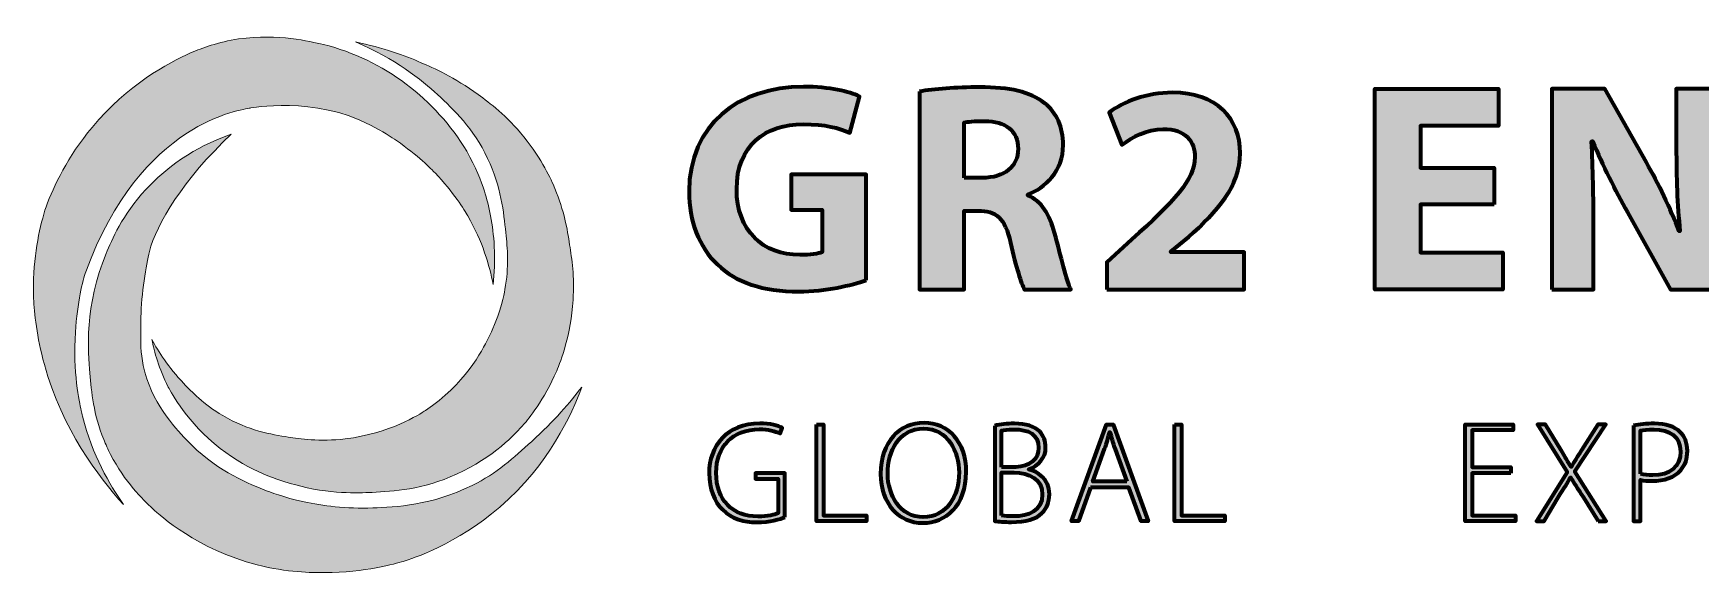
# Model space of a CAD drawing. Header units: inches. Extents: x 78 to 1922, y -1148 to -850.
# Drawn here: x 78 to 1000, y -1148 to -850 of the extents above; entities that cross this region are included whole.
import ezdxf

# ---------------------------------------------------------------- set-up
doc = ezdxf.new("R2010")
doc.units = ezdxf.units.IN
doc.header["$MEASUREMENT"] = 0
doc.layers.add('Layer 1', color=7, linetype='Continuous')

# ---------------------------------------------------------------- blocks, each defined once
blk = doc.blocks.new('block 4')
at = {"layer": 'Layer 1', "true_color": 0x002171}
h = blk.add_hatch(color=166, dxfattribs=at)
h.dxf.hatch_style = 2
edge = h.paths.add_edge_path()
edge.add_spline(control_points=[(538.66, -986.44), (530.89, -989.12), (516.25, -992.67), (501.62, -992.67), (481.35, -992.67), (466.73, -987.6), (456.52, -977.79), (446.34, -968.14), (440.77, -953.7), (440.83, -937.4), (440.96, -900.49), (467.85, -879.5), (504.18, -879.5), (518.51, -879.5), (529.54, -882.22), (535.03, -884.83), (535.03, -884.83), (529.78, -904.93), (529.78, -904.93), (523.63, -902.28), (516.17, -900.22), (503.97, -900.22), (483.05, -900.22), (467.15, -911.98), (467.15, -936.11), (467.15, -959.02), (481.61, -972.44), (502.15, -972.44), (507.83, -972.44), (512.42, -971.78), (514.42, -970.88), (514.42, -970.88), (514.42, -947.56), (514.42, -947.56), (514.42, -947.56), (497.27, -947.56), (497.27, -947.56), (497.27, -947.56), (497.27, -927.99), (497.27, -927.99), (497.27, -927.99), (538.66, -927.99), (538.66, -927.99), (538.66, -927.99), (538.66, -986.44), (538.66, -986.44)], knot_values=[0, 0, 0, 0, 1, 1, 1, 2, 2, 2, 3, 3, 3, 4, 4, 4, 5, 5, 5, 6, 6, 6, 7, 7, 7, 8, 8, 8, 9, 9, 9, 10, 10, 10, 11, 11, 11, 12, 12, 12, 13, 13, 13, 14, 14, 14, 15, 15, 15, 15], degree=3, periodic=1)
h = blk.add_hatch(color=166, dxfattribs=at)
h.dxf.hatch_style = 2
edge = h.paths.add_edge_path()
edge.add_spline(control_points=[(568.12, -882.14), (576.17, -880.77), (588.11, -879.75), (601.46, -879.75), (617.91, -879.75), (629.44, -882.26), (637.36, -888.54), (643.98, -893.8), (647.63, -901.59), (647.63, -911.8), (647.63, -925.85), (637.58, -935.64), (628.04, -939.06), (628.04, -939.06), (628.04, -939.59), (628.04, -939.59), (635.74, -942.7), (640.07, -950.05), (642.87, -960.25), (646.29, -972.8), (649.64, -987.26), (651.82, -991.56), (651.82, -991.56), (626.14, -991.56), (626.14, -991.56), (624.43, -988.35), (621.66, -979.43), (618.51, -965.7), (615.42, -951.83), (610.76, -948.13), (600.43, -948), (600.43, -948), (592.97, -948), (592.97, -948), (592.97, -948), (592.97, -991.56), (592.97, -991.56), (592.97, -991.56), (568.12, -991.56), (568.12, -991.56), (568.12, -991.56), (568.12, -882.14), (568.12, -882.14)], knot_values=[0, 0, 0, 0, 1, 1, 1, 2, 2, 2, 3, 3, 3, 4, 4, 4, 5, 5, 5, 6, 6, 6, 7, 7, 7, 8, 8, 8, 9, 9, 9, 10, 10, 10, 11, 11, 11, 12, 12, 12, 13, 13, 13, 14, 14, 14, 14], degree=3, periodic=1)
edge = h.paths.add_edge_path()
edge.add_spline(control_points=[(592.97, -929.85), (592.97, -929.85), (602.8, -929.85), (602.8, -929.85), (615.24, -929.85), (622.69, -923.5), (622.69, -913.86), (622.69, -903.7), (615.73, -898.51), (604.27, -898.44), (598.26, -898.44), (594.74, -898.84), (592.97, -899.29), (592.97, -899.29), (592.97, -929.85), (592.97, -929.85)], knot_values=[0, 0, 0, 0, 1, 1, 1, 2, 2, 2, 3, 3, 3, 4, 4, 4, 5, 5, 5, 5], degree=3, periodic=1)
h = blk.add_hatch(color=166, dxfattribs=at)
h.dxf.hatch_style = 2
edge = h.paths.add_edge_path()
edge.add_spline(control_points=[(671.68, -991.56), (671.68, -991.56), (671.68, -976.41), (671.68, -976.41), (671.68, -976.41), (685.45, -963.97), (685.45, -963.97), (708.86, -942.95), (720.26, -930.99), (720.46, -918.48), (720.46, -909.8), (715.34, -902.88), (702.94, -902.88), (693.73, -902.88), (685.68, -907.49), (680.04, -911.67), (680.04, -911.67), (673.02, -893.79), (673.02, -893.79), (681, -887.73), (693.6, -882.75), (707.98, -882.75), (732.28, -882.75), (745.48, -896.92), (745.48, -916.28), (745.48, -934.24), (732.62, -948.65), (717.03, -962.39), (717.03, -962.39), (707.12, -970.61), (707.12, -970.61), (707.12, -970.61), (707.12, -970.94), (707.12, -970.94), (707.12, -970.94), (747.6, -970.94), (747.6, -970.94), (747.6, -970.94), (747.6, -991.56), (747.6, -991.56), (747.6, -991.56), (671.68, -991.56), (671.68, -991.56)], knot_values=[0, 0, 0, 0, 1, 1, 1, 2, 2, 2, 3, 3, 3, 4, 4, 4, 5, 5, 5, 6, 6, 6, 7, 7, 7, 8, 8, 8, 9, 9, 9, 10, 10, 10, 11, 11, 11, 12, 12, 12, 13, 13, 13, 14, 14, 14, 14], degree=3, periodic=1)
h = blk.add_hatch(color=166, dxfattribs=at)
h.dxf.hatch_style = 2
h.paths.add_polyline_path([(885.89, -944.63), (845.06, -944.63), (845.06, -971.01), (890.7, -971.01), (890.7, -991.56), (819.98, -991.56), (819.98, -880.61), (888.33, -880.61), (888.33, -901.16), (845.06, -901.16), (845.06, -924.27), (885.89, -924.27)])
h = blk.add_hatch(color=166, dxfattribs=at)
h.dxf.hatch_style = 2
edge = h.paths.add_edge_path()
edge.add_spline(control_points=[(917.74, -991.56), (917.74, -991.56), (917.74, -880.61), (917.74, -880.61), (917.74, -880.61), (946.96, -880.61), (946.96, -880.61), (946.96, -880.61), (970, -921.31), (970, -921.31), (976.64, -932.94), (983.13, -946.83), (988.13, -959.36), (988.13, -959.36), (988.55, -959.31), (988.55, -959.31), (987.01, -944.64), (986.53, -929.73), (986.53, -912.96), (986.53, -912.96), (986.53, -880.61), (986.53, -880.61), (986.53, -880.61), (1009.56, -880.61), (1009.56, -880.61), (1009.56, -880.61), (1009.56, -991.56), (1009.56, -991.56), (1009.56, -991.56), (983.28, -991.56), (983.28, -991.56), (983.28, -991.56), (959.5, -948.83), (959.5, -948.83), (952.88, -936.86), (945.6, -922.65), (940.23, -909.64), (940.23, -909.64), (939.67, -909.69), (939.67, -909.69), (940.45, -924.39), (940.77, -940.09), (940.77, -958.21), (940.77, -958.21), (940.77, -991.56), (940.77, -991.56), (940.77, -991.56), (917.74, -991.56), (917.74, -991.56)], knot_values=[0, 0, 0, 0, 1, 1, 1, 2, 2, 2, 3, 3, 3, 4, 4, 4, 5, 5, 5, 6, 6, 6, 7, 7, 7, 8, 8, 8, 9, 9, 9, 10, 10, 10, 11, 11, 11, 12, 12, 12, 13, 13, 13, 14, 14, 14, 15, 15, 15, 16, 16, 16, 16], degree=3, periodic=1)
at = {"layer": 'Layer 1', "color": 166, "lineweight": 80, "true_color": 0x002171}
blk.add_lwpolyline([(885.89, -944.63), (845.06, -944.63), (845.06, -971.01), (890.7, -971.01), (890.7, -991.56), (819.98, -991.56), (819.98, -880.61), (888.33, -880.61), (888.33, -901.16), (845.06, -901.16), (845.06, -924.27), (885.89, -924.27), (885.89, -944.63)], dxfattribs=at)
for points, knots in [([(538.66, -986.44), (530.89, -989.12), (516.25, -992.67), (501.62, -992.67), (481.35, -992.67), (466.73, -987.6), (456.52, -977.79), (446.34, -968.14), (440.77, -953.7), (440.83, -937.4), (440.96, -900.49), (467.85, -879.5), (504.18, -879.5), (518.51, -879.5), (529.54, -882.22), (535.03, -884.83), (535.03, -884.83), (529.78, -904.93), (529.78, -904.93), (523.63, -902.28), (516.17, -900.22), (503.97, -900.22), (483.05, -900.22), (467.15, -911.98), (467.15, -936.11), (467.15, -959.02), (481.61, -972.44), (502.15, -972.44), (507.83, -972.44), (512.42, -971.78), (514.42, -970.88), (514.42, -970.88), (514.42, -947.56), (514.42, -947.56), (514.42, -947.56), (497.27, -947.56), (497.27, -947.56), (497.27, -947.56), (497.27, -927.99), (497.27, -927.99), (497.27, -927.99), (538.66, -927.99), (538.66, -927.99), (538.66, -927.99), (538.66, -986.44), (538.66, -986.44)], [0, 0, 0, 0, 1, 1, 1, 2, 2, 2, 3, 3, 3, 4, 4, 4, 5, 5, 5, 6, 6, 6, 7, 7, 7, 8, 8, 8, 9, 9, 9, 10, 10, 10, 11, 11, 11, 12, 12, 12, 13, 13, 13, 14, 14, 14, 15, 15, 15, 15]), ([(568.12, -882.14), (576.17, -880.77), (588.11, -879.75), (601.46, -879.75), (617.91, -879.75), (629.44, -882.26), (637.36, -888.54), (643.98, -893.8), (647.63, -901.59), (647.63, -911.8), (647.63, -925.85), (637.58, -935.64), (628.04, -939.06), (628.04, -939.06), (628.04, -939.59), (628.04, -939.59), (635.74, -942.7), (640.07, -950.05), (642.87, -960.25), (646.29, -972.8), (649.64, -987.26), (651.82, -991.56), (651.82, -991.56), (626.14, -991.56), (626.14, -991.56), (624.43, -988.35), (621.66, -979.43), (618.51, -965.7), (615.42, -951.83), (610.76, -948.13), (600.43, -948), (600.43, -948), (592.97, -948), (592.97, -948), (592.97, -948), (592.97, -991.56), (592.97, -991.56), (592.97, -991.56), (568.12, -991.56), (568.12, -991.56), (568.12, -991.56), (568.12, -882.14), (568.12, -882.14)], [0, 0, 0, 0, 1, 1, 1, 2, 2, 2, 3, 3, 3, 4, 4, 4, 5, 5, 5, 6, 6, 6, 7, 7, 7, 8, 8, 8, 9, 9, 9, 10, 10, 10, 11, 11, 11, 12, 12, 12, 13, 13, 13, 14, 14, 14, 14]), ([(671.68, -991.56), (671.68, -991.56), (671.68, -976.41), (671.68, -976.41), (671.68, -976.41), (685.45, -963.97), (685.45, -963.97), (708.86, -942.95), (720.26, -930.99), (720.46, -918.48), (720.46, -909.8), (715.34, -902.88), (702.94, -902.88), (693.73, -902.88), (685.68, -907.49), (680.04, -911.67), (680.04, -911.67), (673.02, -893.79), (673.02, -893.79), (681, -887.73), (693.6, -882.75), (707.98, -882.75), (732.28, -882.75), (745.48, -896.92), (745.48, -916.28), (745.48, -934.24), (732.62, -948.65), (717.03, -962.39), (717.03, -962.39), (707.12, -970.61), (707.12, -970.61), (707.12, -970.61), (707.12, -970.94), (707.12, -970.94), (707.12, -970.94), (747.6, -970.94), (747.6, -970.94), (747.6, -970.94), (747.6, -991.56), (747.6, -991.56), (747.6, -991.56), (671.68, -991.56), (671.68, -991.56)], [0, 0, 0, 0, 1, 1, 1, 2, 2, 2, 3, 3, 3, 4, 4, 4, 5, 5, 5, 6, 6, 6, 7, 7, 7, 8, 8, 8, 9, 9, 9, 10, 10, 10, 11, 11, 11, 12, 12, 12, 13, 13, 13, 14, 14, 14, 14]), ([(917.74, -991.56), (917.74, -991.56), (917.74, -880.61), (917.74, -880.61), (917.74, -880.61), (946.96, -880.61), (946.96, -880.61), (946.96, -880.61), (970, -921.31), (970, -921.31), (976.64, -932.94), (983.13, -946.83), (988.13, -959.36), (988.13, -959.36), (988.55, -959.31), (988.55, -959.31), (987.01, -944.64), (986.53, -929.73), (986.53, -912.96), (986.53, -912.96), (986.53, -880.61), (986.53, -880.61), (986.53, -880.61), (1009.56, -880.61), (1009.56, -880.61), (1009.56, -880.61), (1009.56, -991.56), (1009.56, -991.56), (1009.56, -991.56), (983.28, -991.56), (983.28, -991.56), (983.28, -991.56), (959.5, -948.83), (959.5, -948.83), (952.88, -936.86), (945.6, -922.65), (940.23, -909.64), (940.23, -909.64), (939.67, -909.69), (939.67, -909.69), (940.45, -924.39), (940.77, -940.09), (940.77, -958.21), (940.77, -958.21), (940.77, -991.56), (940.77, -991.56), (940.77, -991.56), (917.74, -991.56), (917.74, -991.56)], [0, 0, 0, 0, 1, 1, 1, 2, 2, 2, 3, 3, 3, 4, 4, 4, 5, 5, 5, 6, 6, 6, 7, 7, 7, 8, 8, 8, 9, 9, 9, 10, 10, 10, 11, 11, 11, 12, 12, 12, 13, 13, 13, 14, 14, 14, 15, 15, 15, 16, 16, 16, 16]), ([(592.97, -929.85), (592.97, -929.85), (602.8, -929.85), (602.8, -929.85), (615.24, -929.85), (622.69, -923.5), (622.69, -913.86), (622.69, -903.7), (615.73, -898.51), (604.27, -898.44), (598.26, -898.44), (594.74, -898.84), (592.97, -899.29), (592.97, -899.29), (592.97, -929.85), (592.97, -929.85)], [0, 0, 0, 0, 1, 1, 1, 2, 2, 2, 3, 3, 3, 4, 4, 4, 5, 5, 5, 5])]:
    blk.add_open_spline(points, degree=3, knots=knots, dxfattribs=at)
blk = doc.blocks.new('block 5')
at = {"layer": 'Layer 1', "true_color": 0x002171}
h = blk.add_hatch(color=166, dxfattribs=at)
h.dxf.hatch_style = 2
edge = h.paths.add_edge_path()
edge.add_spline(control_points=[(493.83, -1117.26), (491.13, -1118.35), (485.55, -1120.16), (478.23, -1120.16), (471.14, -1120.16), (464.67, -1118.35), (459.28, -1113.15), (454.85, -1108.84), (451.91, -1101.65), (451.91, -1093.02), (451.91, -1078.18), (461.67, -1065.53), (479.86, -1065.53), (485.61, -1065.53), (490.25, -1066.92), (492.34, -1067.91), (492.34, -1067.91), (491.11, -1071.05), (491.11, -1071.05), (488.33, -1069.74), (484.77, -1068.75), (479.67, -1068.75), (464.88, -1068.75), (455.84, -1078.32), (455.84, -1092.82), (455.84, -1107.94), (464.71, -1116.94), (478.85, -1116.94), (484.47, -1116.94), (488.07, -1116.11), (490.06, -1115.07), (490.06, -1115.07), (490.06, -1096.22), (490.06, -1096.22), (490.06, -1096.22), (477.64, -1096.22), (477.64, -1096.22), (477.64, -1096.22), (477.64, -1093.1), (477.64, -1093.1), (477.64, -1093.1), (493.83, -1093.1), (493.83, -1093.1), (493.83, -1093.1), (493.83, -1117.26), (493.83, -1117.26)], knot_values=[0, 0, 0, 0, 1, 1, 1, 2, 2, 2, 3, 3, 3, 4, 4, 4, 5, 5, 5, 6, 6, 6, 7, 7, 7, 8, 8, 8, 9, 9, 9, 10, 10, 10, 11, 11, 11, 12, 12, 12, 13, 13, 13, 14, 14, 14, 15, 15, 15, 15], degree=3, periodic=1)
h = blk.add_hatch(color=166, dxfattribs=at)
h.dxf.hatch_style = 2
h.paths.add_polyline_path([(511.33, -1066.06), (515.11, -1066.06), (515.11, -1116.45), (538.99, -1116.45), (538.99, -1119.62), (511.33, -1119.62)])
h = blk.add_hatch(color=166, dxfattribs=at)
h.dxf.hatch_style = 2
edge = h.paths.add_edge_path()
edge.add_spline(control_points=[(594.04, -1092.31), (594.04, -1111.18), (582.47, -1120.5), (570.06, -1120.5), (556.89, -1120.5), (546.69, -1110.13), (546.69, -1093.38), (546.69, -1075.82), (557.32, -1065.19), (570.71, -1065.19), (584.22, -1065.19), (594.04, -1075.72), (594.04, -1092.31)], knot_values=[0, 0, 0, 0, 1, 1, 1, 2, 2, 2, 3, 3, 3, 4, 4, 4, 4], degree=3, periodic=1)
edge = h.paths.add_edge_path()
edge.add_spline(control_points=[(550.63, -1093.26), (550.63, -1105.32), (557.64, -1117.34), (570.3, -1117.34), (583.01, -1117.34), (590.1, -1105.8), (590.1, -1092.55), (590.1, -1081.26), (583.92, -1068.35), (570.45, -1068.35), (556.92, -1068.35), (550.63, -1080.74), (550.63, -1093.26)], knot_values=[0, 0, 0, 0, 1, 1, 1, 2, 2, 2, 3, 3, 3, 4, 4, 4, 4], degree=3, periodic=1)
h = blk.add_hatch(color=166, dxfattribs=at)
h.dxf.hatch_style = 2
edge = h.paths.add_edge_path()
edge.add_spline(control_points=[(609.85, -1066.8), (612.83, -1066.1), (616.62, -1065.65), (620.63, -1065.65), (627.31, -1065.65), (631.68, -1067.1), (634.64, -1070.08), (636.81, -1072.24), (637.94, -1075.14), (637.94, -1078.9), (637.94, -1084.36), (634.06, -1088.99), (628.72, -1090.84), (628.72, -1090.84), (628.72, -1091.06), (628.72, -1091.06), (633.19, -1092.05), (640.02, -1095.96), (640.02, -1104.69), (640.02, -1109.06), (638.48, -1112.41), (636.05, -1114.92), (632.52, -1118.57), (626.75, -1120.04), (619.14, -1120.04), (615.07, -1120.04), (611.93, -1119.74), (609.85, -1119.56), (609.85, -1119.56), (609.85, -1066.8), (609.85, -1066.8)], knot_values=[0, 0, 0, 0, 1, 1, 1, 2, 2, 2, 3, 3, 3, 4, 4, 4, 5, 5, 5, 6, 6, 6, 7, 7, 7, 8, 8, 8, 9, 9, 9, 10, 10, 10, 10], degree=3, periodic=1)
edge = h.paths.add_edge_path()
edge.add_spline(control_points=[(613.62, -1089.63), (613.62, -1089.63), (621.45, -1089.63), (621.45, -1089.63), (629.2, -1089.63), (634.06, -1085.04), (634.06, -1079.1), (634.06, -1071.57), (628.36, -1068.82), (620.42, -1068.82), (616.86, -1068.82), (614.83, -1069.1), (613.62, -1069.4), (613.62, -1069.4), (613.62, -1089.63), (613.62, -1089.63)], knot_values=[0, 0, 0, 0, 1, 1, 1, 2, 2, 2, 3, 3, 3, 4, 4, 4, 5, 5, 5, 5], degree=3, periodic=1)
edge = h.paths.add_edge_path()
edge.add_spline(control_points=[(613.62, -1116.43), (615.19, -1116.76), (617.4, -1116.86), (620.18, -1116.86), (628.4, -1116.86), (636.09, -1113.92), (636.09, -1104.8), (636.09, -1096.34), (628.86, -1092.73), (620.38, -1092.7), (620.38, -1092.7), (613.62, -1092.7), (613.62, -1092.7), (613.62, -1092.7), (613.62, -1116.43), (613.62, -1116.43)], knot_values=[0, 0, 0, 0, 1, 1, 1, 2, 2, 2, 3, 3, 3, 4, 4, 4, 5, 5, 5, 5], degree=3, periodic=1)
h = blk.add_hatch(color=166, dxfattribs=at)
h.dxf.hatch_style = 2
h.paths.add_polyline_path([(662.77, -1100.89), (656.15, -1119.62), (652.28, -1119.62), (671.65, -1066.06), (675.33, -1066.06), (694.62, -1119.62), (690.7, -1119.62), (683.97, -1100.89)])
edge = h.paths.add_edge_path()
edge.add_spline(control_points=[(682.82, -1097.71), (682.82, -1097.71), (676.3, -1079.81), (676.3, -1079.81), (674.99, -1076.1), (674.27, -1073.41), (673.5, -1070.37), (673.5, -1070.37), (673.3, -1070.37), (673.3, -1070.37), (672.54, -1073.49), (671.69, -1076.27), (670.52, -1079.65), (670.52, -1079.65), (663.96, -1097.71), (663.96, -1097.71), (663.96, -1097.71), (682.82, -1097.71), (682.82, -1097.71)], knot_values=[0, 0, 0, 0, 1, 1, 1, 2, 2, 2, 3, 3, 3, 4, 4, 4, 5, 5, 5, 6, 6, 6, 6], degree=3, periodic=1)
h = blk.add_hatch(color=166, dxfattribs=at)
h.dxf.hatch_style = 2
h.paths.add_polyline_path([(709.23, -1066.06), (713.01, -1066.06), (713.01, -1116.45), (736.89, -1116.45), (736.89, -1119.62), (709.23, -1119.62)])
h = blk.add_hatch(color=166, dxfattribs=at)
h.dxf.hatch_style = 2
h.paths.add_polyline_path([(895.08, -1093), (873.67, -1093), (873.67, -1116.43), (897.63, -1116.43), (897.63, -1119.62), (869.89, -1119.62), (869.89, -1066.06), (896.35, -1066.06), (896.35, -1069.26), (873.67, -1069.26), (873.67, -1089.8), (895.08, -1089.8)])
h = blk.add_hatch(color=166, dxfattribs=at)
h.dxf.hatch_style = 2
edge = h.paths.add_edge_path()
edge.add_spline(control_points=[(943.34, -1119.62), (943.34, -1119.62), (935.21, -1106.47), (935.21, -1106.47), (931.89, -1101.47), (929.97, -1098.41), (928.18, -1095.33), (928.18, -1095.33), (928, -1095.33), (928, -1095.33), (926.27, -1098.45), (924.56, -1101.35), (921.25, -1106.55), (921.25, -1106.55), (913.56, -1119.62), (913.56, -1119.62), (913.56, -1119.62), (909.17, -1119.62), (909.17, -1119.62), (909.17, -1119.62), (926.13, -1092.49), (926.13, -1092.49), (926.13, -1092.49), (909.84, -1066.06), (909.84, -1066.06), (909.84, -1066.06), (914.19, -1066.06), (914.19, -1066.06), (914.19, -1066.06), (922.82, -1080.39), (922.82, -1080.39), (925.04, -1083.94), (926.73, -1086.69), (928.36, -1089.55), (928.36, -1089.55), (928.52, -1089.55), (928.52, -1089.55), (930.19, -1086.51), (931.84, -1083.98), (934.16, -1080.39), (934.16, -1080.39), (943.14, -1066.06), (943.14, -1066.06), (943.14, -1066.06), (947.57, -1066.06), (947.57, -1066.06), (947.57, -1066.06), (930.46, -1092.15), (930.46, -1092.15), (930.46, -1092.15), (947.71, -1119.62), (947.71, -1119.62), (947.71, -1119.62), (943.34, -1119.62), (943.34, -1119.62)], knot_values=[0, 0, 0, 0, 1, 1, 1, 2, 2, 2, 3, 3, 3, 4, 4, 4, 5, 5, 5, 6, 6, 6, 7, 7, 7, 8, 8, 8, 9, 9, 9, 10, 10, 10, 11, 11, 11, 12, 12, 12, 13, 13, 13, 14, 14, 14, 15, 15, 15, 16, 16, 16, 17, 17, 17, 18, 18, 18, 18], degree=3, periodic=1)
h = blk.add_hatch(color=166, dxfattribs=at)
h.dxf.hatch_style = 2
edge = h.paths.add_edge_path()
edge.add_spline(control_points=[(962.94, -1066.68), (966.04, -1066.1), (969.88, -1065.65), (974.39, -1065.65), (980.78, -1065.65), (985.59, -1067.3), (988.55, -1070.18), (991.14, -1072.68), (992.66, -1076.2), (992.66, -1080.67), (992.66, -1085.27), (991.37, -1088.71), (988.95, -1091.37), (985.53, -1095.31), (979.77, -1097.35), (973.22, -1097.35), (970.81, -1097.35), (968.63, -1097.29), (966.72, -1096.72), (966.72, -1096.72), (966.72, -1119.62), (966.72, -1119.62), (966.72, -1119.62), (962.94, -1119.62), (962.94, -1119.62), (962.94, -1119.62), (962.94, -1066.68), (962.94, -1066.68)], knot_values=[0, 0, 0, 0, 1, 1, 1, 2, 2, 2, 3, 3, 3, 4, 4, 4, 5, 5, 5, 6, 6, 6, 7, 7, 7, 8, 8, 8, 9, 9, 9, 9], degree=3, periodic=1)
edge = h.paths.add_edge_path()
edge.add_spline(control_points=[(966.72, -1093.4), (968.59, -1093.98), (970.93, -1094.18), (973.51, -1094.18), (983.11, -1094.18), (988.85, -1089.53), (988.85, -1081.04), (988.85, -1072.62), (982.75, -1068.82), (974.25, -1068.82), (970.79, -1068.82), (968.15, -1069.16), (966.72, -1069.46), (966.72, -1069.46), (966.72, -1093.4), (966.72, -1093.4)], knot_values=[0, 0, 0, 0, 1, 1, 1, 2, 2, 2, 3, 3, 3, 4, 4, 4, 5, 5, 5, 5], degree=3, periodic=1)
at = {"layer": 'Layer 1', "color": 166, "lineweight": 80, "true_color": 0x002171}
for points in [[(511.33, -1066.06), (515.11, -1066.06), (515.11, -1116.45), (538.99, -1116.45), (538.99, -1119.62), (511.33, -1119.62), (511.33, -1066.06)], [(662.77, -1100.89), (656.15, -1119.62), (652.28, -1119.62), (671.65, -1066.06), (675.33, -1066.06), (694.62, -1119.62), (690.7, -1119.62), (683.97, -1100.89), (662.77, -1100.89)], [(709.23, -1066.06), (713.01, -1066.06), (713.01, -1116.45), (736.89, -1116.45), (736.89, -1119.62), (709.23, -1119.62), (709.23, -1066.06)], [(895.08, -1093), (873.67, -1093), (873.67, -1116.43), (897.63, -1116.43), (897.63, -1119.62), (869.89, -1119.62), (869.89, -1066.06), (896.35, -1066.06), (896.35, -1069.26), (873.67, -1069.26), (873.67, -1089.8), (895.08, -1089.8), (895.08, -1093)]]:
    blk.add_lwpolyline(points, dxfattribs=at)
for points, knots in [([(493.83, -1117.26), (491.13, -1118.35), (485.55, -1120.16), (478.23, -1120.16), (471.14, -1120.16), (464.67, -1118.35), (459.28, -1113.15), (454.85, -1108.84), (451.91, -1101.65), (451.91, -1093.02), (451.91, -1078.18), (461.67, -1065.53), (479.86, -1065.53), (485.61, -1065.53), (490.25, -1066.92), (492.34, -1067.91), (492.34, -1067.91), (491.11, -1071.05), (491.11, -1071.05), (488.33, -1069.74), (484.77, -1068.75), (479.67, -1068.75), (464.88, -1068.75), (455.84, -1078.32), (455.84, -1092.82), (455.84, -1107.94), (464.71, -1116.94), (478.85, -1116.94), (484.47, -1116.94), (488.07, -1116.11), (490.06, -1115.07), (490.06, -1115.07), (490.06, -1096.22), (490.06, -1096.22), (490.06, -1096.22), (477.64, -1096.22), (477.64, -1096.22), (477.64, -1096.22), (477.64, -1093.1), (477.64, -1093.1), (477.64, -1093.1), (493.83, -1093.1), (493.83, -1093.1), (493.83, -1093.1), (493.83, -1117.26), (493.83, -1117.26)], [0, 0, 0, 0, 1, 1, 1, 2, 2, 2, 3, 3, 3, 4, 4, 4, 5, 5, 5, 6, 6, 6, 7, 7, 7, 8, 8, 8, 9, 9, 9, 10, 10, 10, 11, 11, 11, 12, 12, 12, 13, 13, 13, 14, 14, 14, 15, 15, 15, 15]), ([(594.04, -1092.31), (594.04, -1111.18), (582.47, -1120.5), (570.06, -1120.5), (556.89, -1120.5), (546.69, -1110.13), (546.69, -1093.38), (546.69, -1075.82), (557.32, -1065.19), (570.71, -1065.19), (584.22, -1065.19), (594.04, -1075.72), (594.04, -1092.31)], [0, 0, 0, 0, 1, 1, 1, 2, 2, 2, 3, 3, 3, 4, 4, 4, 4]), ([(550.63, -1093.26), (550.63, -1105.32), (557.64, -1117.34), (570.3, -1117.34), (583.01, -1117.34), (590.1, -1105.8), (590.1, -1092.55), (590.1, -1081.26), (583.92, -1068.35), (570.45, -1068.35), (556.92, -1068.35), (550.63, -1080.74), (550.63, -1093.26)], [0, 0, 0, 0, 1, 1, 1, 2, 2, 2, 3, 3, 3, 4, 4, 4, 4]), ([(609.85, -1066.8), (612.83, -1066.1), (616.62, -1065.65), (620.63, -1065.65), (627.31, -1065.65), (631.68, -1067.1), (634.64, -1070.08), (636.81, -1072.24), (637.94, -1075.14), (637.94, -1078.9), (637.94, -1084.36), (634.06, -1088.99), (628.72, -1090.84), (628.72, -1090.84), (628.72, -1091.06), (628.72, -1091.06), (633.19, -1092.05), (640.02, -1095.96), (640.02, -1104.69), (640.02, -1109.06), (638.48, -1112.41), (636.05, -1114.92), (632.52, -1118.57), (626.75, -1120.04), (619.14, -1120.04), (615.07, -1120.04), (611.93, -1119.74), (609.85, -1119.56), (609.85, -1119.56), (609.85, -1066.8), (609.85, -1066.8)], [0, 0, 0, 0, 1, 1, 1, 2, 2, 2, 3, 3, 3, 4, 4, 4, 5, 5, 5, 6, 6, 6, 7, 7, 7, 8, 8, 8, 9, 9, 9, 10, 10, 10, 10]), ([(613.62, -1089.63), (613.62, -1089.63), (621.45, -1089.63), (621.45, -1089.63), (629.2, -1089.63), (634.06, -1085.04), (634.06, -1079.1), (634.06, -1071.57), (628.36, -1068.82), (620.42, -1068.82), (616.86, -1068.82), (614.83, -1069.1), (613.62, -1069.4), (613.62, -1069.4), (613.62, -1089.63), (613.62, -1089.63)], [0, 0, 0, 0, 1, 1, 1, 2, 2, 2, 3, 3, 3, 4, 4, 4, 5, 5, 5, 5]), ([(943.34, -1119.62), (943.34, -1119.62), (935.21, -1106.47), (935.21, -1106.47), (931.89, -1101.47), (929.97, -1098.41), (928.18, -1095.33), (928.18, -1095.33), (928, -1095.33), (928, -1095.33), (926.27, -1098.45), (924.56, -1101.35), (921.25, -1106.55), (921.25, -1106.55), (913.56, -1119.62), (913.56, -1119.62), (913.56, -1119.62), (909.17, -1119.62), (909.17, -1119.62), (909.17, -1119.62), (926.13, -1092.49), (926.13, -1092.49), (926.13, -1092.49), (909.84, -1066.06), (909.84, -1066.06), (909.84, -1066.06), (914.19, -1066.06), (914.19, -1066.06), (914.19, -1066.06), (922.82, -1080.39), (922.82, -1080.39), (925.04, -1083.94), (926.73, -1086.69), (928.36, -1089.55), (928.36, -1089.55), (928.52, -1089.55), (928.52, -1089.55), (930.19, -1086.51), (931.84, -1083.98), (934.16, -1080.39), (934.16, -1080.39), (943.14, -1066.06), (943.14, -1066.06), (943.14, -1066.06), (947.57, -1066.06), (947.57, -1066.06), (947.57, -1066.06), (930.46, -1092.15), (930.46, -1092.15), (930.46, -1092.15), (947.71, -1119.62), (947.71, -1119.62), (947.71, -1119.62), (943.34, -1119.62), (943.34, -1119.62)], [0, 0, 0, 0, 1, 1, 1, 2, 2, 2, 3, 3, 3, 4, 4, 4, 5, 5, 5, 6, 6, 6, 7, 7, 7, 8, 8, 8, 9, 9, 9, 10, 10, 10, 11, 11, 11, 12, 12, 12, 13, 13, 13, 14, 14, 14, 15, 15, 15, 16, 16, 16, 17, 17, 17, 18, 18, 18, 18]), ([(962.94, -1066.68), (966.04, -1066.1), (969.88, -1065.65), (974.39, -1065.65), (980.78, -1065.65), (985.59, -1067.3), (988.55, -1070.18), (991.14, -1072.68), (992.66, -1076.2), (992.66, -1080.67), (992.66, -1085.27), (991.37, -1088.71), (988.95, -1091.37), (985.53, -1095.31), (979.77, -1097.35), (973.22, -1097.35), (970.81, -1097.35), (968.63, -1097.29), (966.72, -1096.72), (966.72, -1096.72), (966.72, -1119.62), (966.72, -1119.62), (966.72, -1119.62), (962.94, -1119.62), (962.94, -1119.62), (962.94, -1119.62), (962.94, -1066.68), (962.94, -1066.68)], [0, 0, 0, 0, 1, 1, 1, 2, 2, 2, 3, 3, 3, 4, 4, 4, 5, 5, 5, 6, 6, 6, 7, 7, 7, 8, 8, 8, 9, 9, 9, 9]), ([(966.72, -1093.4), (968.59, -1093.98), (970.93, -1094.18), (973.51, -1094.18), (983.11, -1094.18), (988.85, -1089.53), (988.85, -1081.04), (988.85, -1072.62), (982.75, -1068.82), (974.25, -1068.82), (970.79, -1068.82), (968.15, -1069.16), (966.72, -1069.46), (966.72, -1069.46), (966.72, -1093.4), (966.72, -1093.4)], [0, 0, 0, 0, 1, 1, 1, 2, 2, 2, 3, 3, 3, 4, 4, 4, 5, 5, 5, 5]), ([(682.82, -1097.71), (682.82, -1097.71), (676.3, -1079.81), (676.3, -1079.81), (674.99, -1076.1), (674.27, -1073.41), (673.5, -1070.37), (673.5, -1070.37), (673.3, -1070.37), (673.3, -1070.37), (672.54, -1073.49), (671.69, -1076.27), (670.52, -1079.65), (670.52, -1079.65), (663.96, -1097.71), (663.96, -1097.71), (663.96, -1097.71), (682.82, -1097.71), (682.82, -1097.71)], [0, 0, 0, 0, 1, 1, 1, 2, 2, 2, 3, 3, 3, 4, 4, 4, 5, 5, 5, 6, 6, 6, 6]), ([(613.62, -1116.43), (615.19, -1116.76), (617.4, -1116.86), (620.18, -1116.86), (628.4, -1116.86), (636.09, -1113.92), (636.09, -1104.8), (636.09, -1096.34), (628.86, -1092.73), (620.38, -1092.7), (620.38, -1092.7), (613.62, -1092.7), (613.62, -1092.7), (613.62, -1092.7), (613.62, -1116.43), (613.62, -1116.43)], [0, 0, 0, 0, 1, 1, 1, 2, 2, 2, 3, 3, 3, 4, 4, 4, 5, 5, 5, 5])]:
    blk.add_open_spline(points, degree=3, knots=knots, dxfattribs=at)
blk = doc.blocks.new('block 3')
at = {"layer": 'Layer 1'}
for name in ['block 4', 'block 5']:
    blk.add_blockref(name, (0, 0), dxfattribs=at)
blk = doc.blocks.new('block 6')
at = {"layer": 'Layer 1', "true_color": 0x002171}
h = blk.add_hatch(color=166, dxfattribs=at)
h.dxf.hatch_style = 2
edge = h.paths.add_edge_path()
edge.add_spline(control_points=[(332.53, -988.73), (330.57, -978.39), (326.66, -964.94), (318.53, -950.91), (316.63, -947.62), (310.69, -937.74), (300.4, -927.07), (298.52, -925.12), (290.85, -917.29), (279.1, -909.27), (276.43, -907.45), (271.44, -904.18), (264.79, -900.69), (233.84, -884.46), (198.26, -891.32), (198.26, -891.32), (193.88, -892.14), (137.89, -898.46), (107.36, -981.74), (105.67, -986.35), (102.66, -998.74), (101.63, -1015.11), (100.26, -1037.12), (103.78, -1053.78), (104.82, -1058.34), (105.06, -1059.42), (105.32, -1060.49), (105.59, -1061.55), (111.01, -1083.11), (120.54, -1099.52), (128.19, -1110.3), (114.41, -1095.19), (94.39, -1068.95), (84.46, -1032.91), (80.23, -1017.56), (78.93, -1004.46), (78.56, -996.46), (78.39, -992.88), (78.4, -990.32), (78.42, -989.05), (78.65, -970.88), (82.17, -956.01), (85.41, -945.82), (89.71, -934.34), (97.3, -918.23), (110.86, -901.96), (130.42, -878.5), (152.65, -866.43), (165.56, -860.64), (171.56, -858.23), (180.56, -854.77), (191.8, -853.1), (191.82, -853.09), (191.83, -853.09), (191.85, -853.09), (214.47, -850.01), (230.79, -854.46), (238.72, -856.15), (272.28, -864.63), (300.61, -886.24), (317.93, -915.18), (322.89, -923.87), (325.92, -931.66), (327.76, -937.24), (330.2, -945.22), (332.52, -955.56), (333.16, -967.75), (333.58, -975.61), (333.22, -982.68), (332.53, -988.73)], knot_values=[0, 0, 0, 0, 1, 1, 1, 2, 2, 2, 3, 3, 3, 4, 4, 4, 5, 5, 5, 6, 6, 6, 7, 7, 7, 8, 8, 8, 9, 9, 9, 10, 10, 10, 11, 11, 11, 12, 12, 12, 13, 13, 13, 14, 14, 14, 15, 15, 15, 16, 16, 16, 17, 17, 17, 18, 18, 18, 19, 19, 19, 20, 20, 20, 21, 21, 21, 22, 22, 22, 23, 23, 23, 23], degree=3, periodic=1)
at = {"layer": 'Layer 1', "true_color": 0x11b0b8}
h = blk.add_hatch(color=142, dxfattribs=at)
h.dxf.hatch_style = 2
edge = h.paths.add_edge_path()
edge.add_spline(control_points=[(376.74, -997.31), (375.54, -1016.74), (369.91, -1031.11), (367.67, -1036.41), (360.76, -1052.72), (351.89, -1063.25), (349.54, -1065.96), (345.09, -1071.12), (332.79, -1084.32), (312.33, -1093.61), (293.55, -1102.15), (277.41, -1103.07), (265.58, -1103.63), (261.45, -1103.82), (255.72, -1104.06), (248.72, -1103.65), (248.72, -1103.65), (248.72, -1103.65), (248.72, -1103.65), (241.3, -1103.22), (232.46, -1102.06), (222.65, -1099.34), (214.62, -1097.11), (198.44, -1092.45), (181.62, -1079.31), (163.33, -1065.03), (154.77, -1048.92), (153, -1045.46), (147.74, -1035.25), (145.23, -1025.9), (143.93, -1019.24), (147.47, -1025.77), (153.06, -1034.57), (161.58, -1043.56), (165.72, -1047.92), (172.49, -1054.95), (183.05, -1061.2), (197.13, -1069.53), (210.04, -1071.65), (219.31, -1073.12), (225.43, -1074.08), (236.52, -1075.76), (250.79, -1074.07), (275.2, -1071.18), (291.91, -1060.48), (295.16, -1058.34), (316.76, -1044.13), (326.4, -1025.44), (329.98, -1018.29), (330.73, -1016.8), (331.41, -1015.34), (332.05, -1013.92), (332.05, -1013.92), (332.05, -1013.92), (332.05, -1013.92), (336.8, -1003.21), (338.52, -994.52), (339.05, -991.59), (341.36, -978.83), (340.43, -968.98), (339.53, -960.13), (338.38, -948.87), (336.95, -934.88), (329.51, -919.13), (321.56, -902.31), (310.9, -892.24), (301.84, -883.85), (293.02, -875.68), (278.19, -863.89), (256.52, -854.76), (271.6, -857.86), (283.83, -862.32), (292.77, -866.21), (299.62, -869.18), (311.07, -874.24), (324.26, -883.85), (330.55, -888.43), (339.95, -895.37), (349.54, -907.21), (359.55, -919.56), (364.69, -930.96), (366.72, -935.81), (371.84, -948.13), (373.48, -958.18), (374.83, -966.8), (376.04, -974.56), (377.53, -984.38), (376.74, -997.31)], knot_values=[0, 0, 0, 0, 1, 1, 1, 2, 2, 2, 3, 3, 3, 4, 4, 4, 5, 5, 5, 6, 6, 6, 7, 7, 7, 8, 8, 8, 9, 9, 9, 10, 10, 10, 11, 11, 11, 12, 12, 12, 13, 13, 13, 14, 14, 14, 15, 15, 15, 16, 16, 16, 17, 17, 17, 18, 18, 18, 19, 19, 19, 20, 20, 20, 21, 21, 21, 22, 22, 22, 23, 23, 23, 24, 24, 24, 25, 25, 25, 26, 26, 26, 27, 27, 27, 28, 28, 28, 29, 29, 29, 29], degree=3, periodic=1)
at = {"layer": 'Layer 1', "true_color": 0x6bbe4f}
h = blk.add_hatch(color=93, dxfattribs=at)
h.dxf.hatch_style = 2
edge = h.paths.add_edge_path()
edge.add_spline(control_points=[(381.51, -1045.46), (376.08, -1060.4), (363.61, -1088.07), (336.18, -1111.73), (312.14, -1132.47), (288.23, -1140.11), (282.76, -1141.77), (278.6, -1143.03), (261.89, -1147.89), (239.34, -1147.97), (232.22, -1147.99), (218.82, -1147.95), (202.13, -1143.67), (168.99, -1135.18), (148.56, -1116.57), (144.41, -1112.68), (138.76, -1107.39), (128.94, -1098.03), (121.03, -1082.65), (119.59, -1079.85), (118.35, -1077.1), (117.27, -1074.41), (111.66, -1060.49), (110.48, -1048.14), (109.59, -1037.84), (108.54, -1025.77), (106.63, -1000.48), (118.65, -971.57), (121.63, -964.39), (127.53, -950.49), (140.59, -936.29), (157.83, -917.54), (177.39, -909.31), (187.82, -905.78), (161.37, -930.39), (146.34, -955.58), (142.5, -970.61), (140.74, -977.5), (138.15, -994.6), (137.81, -1006.77), (137.75, -1008.86), (137.74, -1010.5), (137.73, -1011.62), (137.69, -1021.05), (137.66, -1026.46), (139.16, -1033.54), (143.48, -1053.91), (156.07, -1067.17), (163.01, -1074.55), (178.4, -1090.9), (194.89, -1097.74), (205.95, -1102.2), (208.87, -1103.38), (216.68, -1106.4), (228.01, -1108.84), (238.18, -1111.03), (251.2, -1112.74), (266.06, -1112.21), (278.52, -1111.76), (298.51, -1110.89), (320.92, -1099.81), (334.69, -1093.01), (343.86, -1084.51), (353.84, -1075.5), (366.22, -1064.31), (375.31, -1053.57), (381.51, -1045.46)], knot_values=[0, 0, 0, 0, 1, 1, 1, 2, 2, 2, 3, 3, 3, 4, 4, 4, 5, 5, 5, 6, 6, 6, 7, 7, 7, 8, 8, 8, 9, 9, 9, 10, 10, 10, 11, 11, 11, 12, 12, 12, 13, 13, 13, 14, 14, 14, 15, 15, 15, 16, 16, 16, 17, 17, 17, 18, 18, 18, 19, 19, 19, 20, 20, 20, 21, 21, 21, 22, 22, 22, 22], degree=3, periodic=1)
at = {"layer": 'Layer 1', "lineweight": 0}
for points, knots in [([(332.53, -988.73), (330.57, -978.39), (326.66, -964.94), (318.53, -950.91), (316.63, -947.62), (310.69, -937.74), (300.4, -927.07), (298.52, -925.12), (290.85, -917.29), (279.1, -909.27), (276.43, -907.45), (271.44, -904.18), (264.79, -900.69), (233.84, -884.46), (198.26, -891.32), (198.26, -891.32), (193.88, -892.14), (137.89, -898.46), (107.36, -981.74), (105.67, -986.35), (102.66, -998.74), (101.63, -1015.11), (100.26, -1037.12), (103.78, -1053.78), (104.82, -1058.34), (105.06, -1059.42), (105.32, -1060.49), (105.59, -1061.55), (111.01, -1083.11), (120.54, -1099.52), (128.19, -1110.3), (114.41, -1095.19), (94.39, -1068.95), (84.46, -1032.91), (80.23, -1017.56), (78.93, -1004.46), (78.56, -996.46), (78.39, -992.88), (78.4, -990.32), (78.42, -989.05), (78.65, -970.88), (82.17, -956.01), (85.41, -945.82), (89.71, -934.34), (97.3, -918.23), (110.86, -901.96), (130.42, -878.5), (152.65, -866.43), (165.56, -860.64), (171.56, -858.23), (180.56, -854.77), (191.8, -853.1), (191.82, -853.09), (191.83, -853.09), (191.85, -853.09), (214.47, -850.01), (230.79, -854.46), (238.72, -856.15), (272.28, -864.63), (300.61, -886.24), (317.93, -915.18), (322.89, -923.87), (325.92, -931.66), (327.76, -937.24), (330.2, -945.22), (332.52, -955.56), (333.16, -967.75), (333.58, -975.61), (333.22, -982.68), (332.53, -988.73)], [0, 0, 0, 0, 1, 1, 1, 2, 2, 2, 3, 3, 3, 4, 4, 4, 5, 5, 5, 6, 6, 6, 7, 7, 7, 8, 8, 8, 9, 9, 9, 10, 10, 10, 11, 11, 11, 12, 12, 12, 13, 13, 13, 14, 14, 14, 15, 15, 15, 16, 16, 16, 17, 17, 17, 18, 18, 18, 19, 19, 19, 20, 20, 20, 21, 21, 21, 22, 22, 22, 23, 23, 23, 23]), ([(376.74, -997.31), (375.54, -1016.74), (369.91, -1031.11), (367.67, -1036.41), (360.76, -1052.72), (351.89, -1063.25), (349.54, -1065.96), (345.09, -1071.12), (332.79, -1084.32), (312.33, -1093.61), (293.55, -1102.15), (277.41, -1103.07), (265.58, -1103.63), (261.45, -1103.82), (255.72, -1104.06), (248.72, -1103.65), (248.72, -1103.65), (248.72, -1103.65), (248.72, -1103.65), (241.3, -1103.22), (232.46, -1102.06), (222.65, -1099.34), (214.62, -1097.11), (198.44, -1092.45), (181.62, -1079.31), (163.33, -1065.03), (154.77, -1048.92), (153, -1045.46), (147.74, -1035.25), (145.23, -1025.9), (143.93, -1019.24), (147.47, -1025.77), (153.06, -1034.57), (161.58, -1043.56), (165.72, -1047.92), (172.49, -1054.95), (183.05, -1061.2), (197.13, -1069.53), (210.04, -1071.65), (219.31, -1073.12), (225.43, -1074.08), (236.52, -1075.76), (250.79, -1074.07), (275.2, -1071.18), (291.91, -1060.48), (295.16, -1058.34), (316.76, -1044.13), (326.4, -1025.44), (329.98, -1018.29), (330.73, -1016.8), (331.41, -1015.34), (332.05, -1013.92), (332.05, -1013.92), (332.05, -1013.92), (332.05, -1013.92), (336.8, -1003.21), (338.52, -994.52), (339.05, -991.59), (341.36, -978.83), (340.43, -968.98), (339.53, -960.13), (338.38, -948.87), (336.95, -934.88), (329.51, -919.13), (321.56, -902.31), (310.9, -892.24), (301.84, -883.85), (293.02, -875.68), (278.19, -863.89), (256.52, -854.76), (271.6, -857.86), (283.83, -862.32), (292.77, -866.21), (299.62, -869.18), (311.07, -874.24), (324.26, -883.85), (330.55, -888.43), (339.95, -895.37), (349.54, -907.21), (359.55, -919.56), (364.69, -930.96), (366.72, -935.81), (371.84, -948.13), (373.48, -958.18), (374.83, -966.8), (376.04, -974.56), (377.53, -984.38), (376.74, -997.31)], [0, 0, 0, 0, 1, 1, 1, 2, 2, 2, 3, 3, 3, 4, 4, 4, 5, 5, 5, 6, 6, 6, 7, 7, 7, 8, 8, 8, 9, 9, 9, 10, 10, 10, 11, 11, 11, 12, 12, 12, 13, 13, 13, 14, 14, 14, 15, 15, 15, 16, 16, 16, 17, 17, 17, 18, 18, 18, 19, 19, 19, 20, 20, 20, 21, 21, 21, 22, 22, 22, 23, 23, 23, 24, 24, 24, 25, 25, 25, 26, 26, 26, 27, 27, 27, 28, 28, 28, 29, 29, 29, 29]), ([(381.51, -1045.46), (376.08, -1060.4), (363.61, -1088.07), (336.18, -1111.73), (312.14, -1132.47), (288.23, -1140.11), (282.76, -1141.77), (278.6, -1143.03), (261.89, -1147.89), (239.34, -1147.97), (232.22, -1147.99), (218.82, -1147.95), (202.13, -1143.67), (168.99, -1135.18), (148.56, -1116.57), (144.41, -1112.68), (138.76, -1107.39), (128.94, -1098.03), (121.03, -1082.65), (119.59, -1079.85), (118.35, -1077.1), (117.27, -1074.41), (111.66, -1060.49), (110.48, -1048.14), (109.59, -1037.84), (108.54, -1025.77), (106.63, -1000.48), (118.65, -971.57), (121.63, -964.39), (127.53, -950.49), (140.59, -936.29), (157.83, -917.54), (177.39, -909.31), (187.82, -905.78), (161.37, -930.39), (146.34, -955.58), (142.5, -970.61), (140.74, -977.5), (138.15, -994.6), (137.81, -1006.77), (137.75, -1008.86), (137.74, -1010.5), (137.73, -1011.62), (137.69, -1021.05), (137.66, -1026.46), (139.16, -1033.54), (143.48, -1053.91), (156.07, -1067.17), (163.01, -1074.55), (178.4, -1090.9), (194.89, -1097.74), (205.95, -1102.2), (208.87, -1103.38), (216.68, -1106.4), (228.01, -1108.84), (238.18, -1111.03), (251.2, -1112.74), (266.06, -1112.21), (278.52, -1111.76), (298.51, -1110.89), (320.92, -1099.81), (334.69, -1093.01), (343.86, -1084.51), (353.84, -1075.5), (366.22, -1064.31), (375.31, -1053.57), (381.51, -1045.46)], [0, 0, 0, 0, 1, 1, 1, 2, 2, 2, 3, 3, 3, 4, 4, 4, 5, 5, 5, 6, 6, 6, 7, 7, 7, 8, 8, 8, 9, 9, 9, 10, 10, 10, 11, 11, 11, 12, 12, 12, 13, 13, 13, 14, 14, 14, 15, 15, 15, 16, 16, 16, 17, 17, 17, 18, 18, 18, 19, 19, 19, 20, 20, 20, 21, 21, 21, 22, 22, 22, 22])]:
    blk.add_open_spline(points, degree=3, knots=knots, dxfattribs=at)
blk = doc.blocks.new('block 2')
at = {"layer": 'Layer 1'}
for name in ['block 6', 'block 3']:
    blk.add_blockref(name, (0, 0), dxfattribs=at)

msp = doc.modelspace()

# ---------------------------------------------------------------- block references
at = {"layer": 'Layer 1'}
msp.add_blockref('block 2', (0, 0), dxfattribs=at)

doc.saveas('drawing.dxf')
